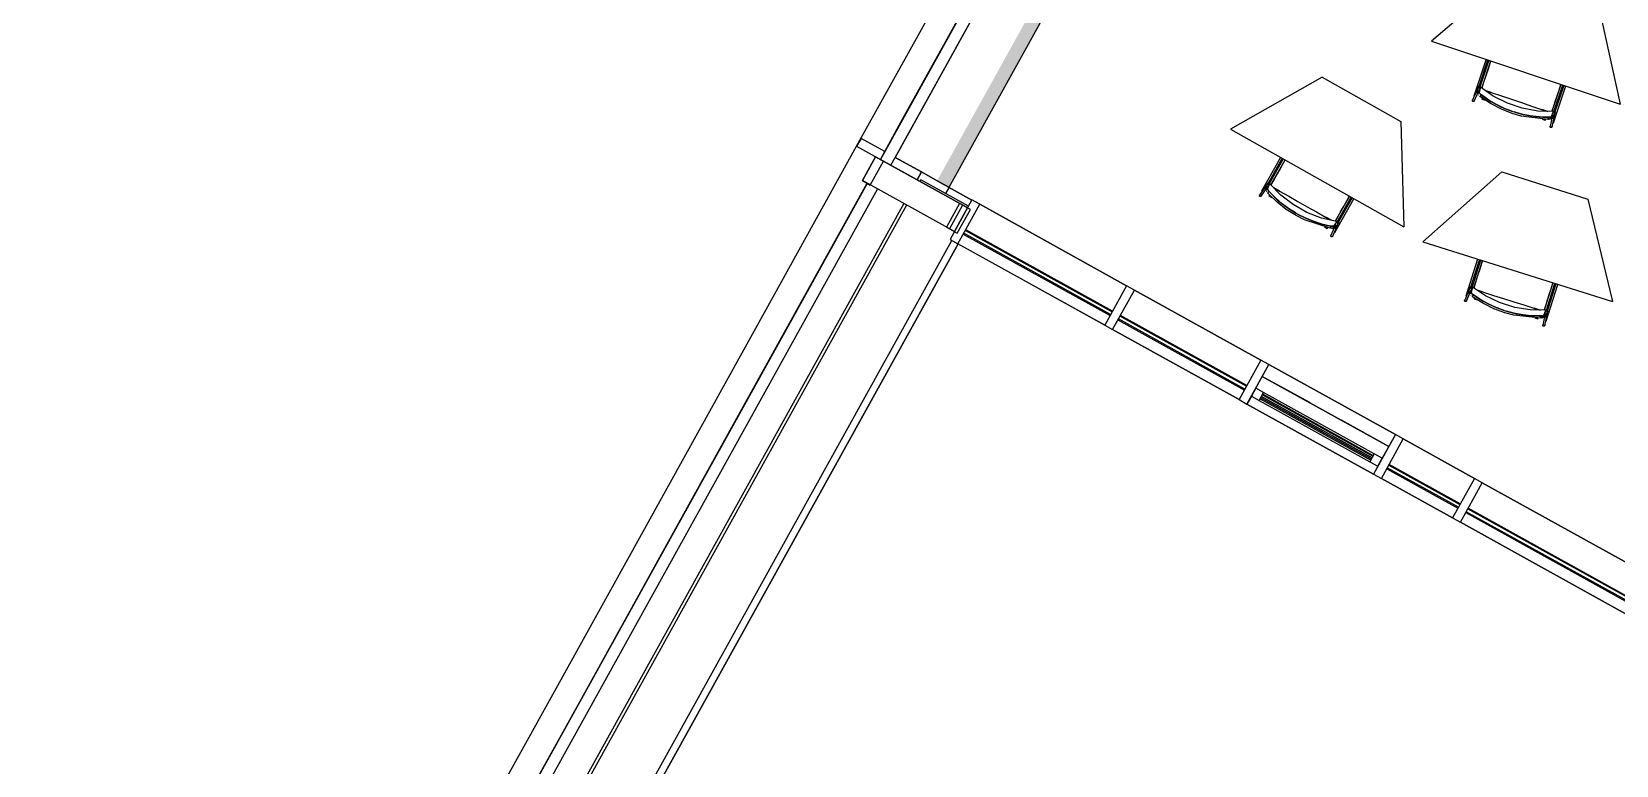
# Model space of a CAD drawing. Header units: metres. Extents: x 2.5 to 42.6, y 0.9 to 31.9.
# Drawn here: x 17.444 to 20.895, y 14.218 to 15.816 of the extents above; entities that cross this region are included whole.
import ezdxf

# ---------------------------------------------------------------- set-up
doc = ezdxf.new("R2010")
doc.units = ezdxf.units.M
for name, color, linetype in [('ARREDI', 9, 'Continuous'), ('PARETI_STRUTTURE', 7, 'Continuous'), ('PILASTRI_SETTI', 8, 'Continuous'), ('PORTE_SCALE', 2, 'Continuous')]:
    doc.layers.add(name, color=color, linetype=linetype)

msp = doc.modelspace()

# ---------------------------------------------------------------- linework, layer by layer
at = {"layer": 'ARREDI'}
for points in [[(21.0039, 18.6262), (19.2925, 15.5377)], [(20.6673, 15.9449), (20.4929, 15.7956), (20.9036, 15.6583)], [(20.8541, 15.8824), (20.9036, 15.6583)], [(20.6219, 15.7525), (20.6206, 15.7487), (20.6158, 15.7342), (20.6109, 15.7197), (20.6061, 15.7052), (20.602, 15.6931)], [(20.2545, 15.7171), (20.055, 15.6035), (20.4324, 15.3911)], [(20.2545, 15.7171), (20.426, 15.6206)], [(20.5846, 15.676), (20.5846, 15.676), (20.5847, 15.676), (20.5849, 15.6759), (20.5854, 15.6757)], [(20.5854, 15.6757), (20.5861, 15.6755)], [(20.5928, 15.681), (20.5921, 15.6813), (20.5916, 15.6819), (20.5914, 15.6826), (20.5914, 15.6827), (20.5914, 15.6833), (20.5914, 15.6835), (20.5917, 15.684), (20.5921, 15.6846), (20.5928, 15.6849)], [(20.5928, 15.6849), (20.5935, 15.6851), (20.5943, 15.6849), (20.5949, 15.6845), (20.5954, 15.684), (20.5957, 15.6833), (20.5957, 15.6833), (20.5957, 15.6826), (20.5956, 15.6824), (20.5954, 15.6819), (20.5949, 15.6813)], [(20.5939, 15.6806), (20.5953, 15.6864), (20.5956, 15.6878)], [(20.5957, 15.6928), (20.5951, 15.6932), (20.5946, 15.6937), (20.5944, 15.6945), (20.5944, 15.6952), (20.5945, 15.6957), (20.5946, 15.6959), (20.5951, 15.6965), (20.5958, 15.6968)], [(20.5951, 15.6785), (20.5961, 15.6776)], [(20.5961, 15.6776), (20.5952, 15.6785)], [(20.5958, 15.6968), (20.5965, 15.6969), (20.5972, 15.6968), (20.5979, 15.6964), (20.5984, 15.6958), (20.5986, 15.6951)], [(20.7465, 15.6297), (20.749, 15.6298), (20.7512, 15.6301), (20.7529, 15.6305), (20.7536, 15.631), (20.756, 15.6364), (20.7583, 15.6419), (20.7241, 15.6432), (20.6904, 15.6493), (20.6579, 15.6602), (20.6272, 15.6756), (20.5991, 15.6951), (20.5977, 15.6894), (20.5963, 15.6836)], [(20.5963, 15.6836), (20.5966, 15.6828), (20.5977, 15.6814), (20.5993, 15.6798), (20.6012, 15.6783)], [(20.6012, 15.6783), (20.5992, 15.6799), (20.5976, 15.6815), (20.5966, 15.6828), (20.5963, 15.6836)], [(20.5972, 15.6928), (20.5991, 15.6951)], [(20.5991, 15.6951), (20.5972, 15.6928)], [(20.5983, 15.6749), (20.5982, 15.6747), (20.5982, 15.6747), (20.5982, 15.6747), (20.5984, 15.6749), (20.5987, 15.6753), (20.5991, 15.6759), (20.5995, 15.6764), (20.6, 15.677)], [(20.6, 15.677), (20.6004, 15.6775), (20.6007, 15.6779), (20.6008, 15.6781)], [(20.6514, 15.6491), (20.634, 15.6574), (20.6172, 15.6672), (20.6012, 15.6783)], [(20.6013, 15.6782), (20.6173, 15.6671), (20.6341, 15.6574), (20.6514, 15.6491)], [(20.6029, 15.6715), (20.6027, 15.6708), (20.6025, 15.6702), (20.6023, 15.6697), (20.6023, 15.6694)], [(20.6226, 15.6836), (20.6093, 15.688)], [(20.6093, 15.688), (20.6229, 15.6835), (20.6448, 15.6762), (20.6666, 15.6688), (20.6886, 15.6615), (20.7105, 15.6542), (20.7323, 15.6469), (20.7459, 15.6424)], [(20.7548, 15.642), (20.7581, 15.6519), (20.7622, 15.6642), (20.7663, 15.6764), (20.7704, 15.6887), (20.7745, 15.7009)], [(20.5844, 15.664), (20.5837, 15.6639), (20.583, 15.664), (20.5823, 15.6644), (20.5818, 15.665), (20.5816, 15.6657), (20.5816, 15.6664), (20.5817, 15.6669), (20.5817, 15.6669), (20.5819, 15.6671), (20.5823, 15.6677), (20.583, 15.668)], [(20.5859, 15.6664), (20.5858, 15.6656), (20.5857, 15.6651), (20.5856, 15.6649), (20.5851, 15.6643), (20.5844, 15.664)], [(20.652, 15.6489), (20.6673, 15.6431)], [(20.6673, 15.6431), (20.652, 15.6489)], [(20.6726, 15.6413), (20.6886, 15.6367), (20.7077, 15.6328), (20.727, 15.6304), (20.7464, 15.6297)], [(20.7465, 15.6297), (20.7271, 15.6304), (20.7077, 15.6328), (20.6886, 15.6367), (20.6726, 15.6413)], [(20.7459, 15.6424), (20.7327, 15.6468)], [(20.7578, 15.6364), (20.7574, 15.6356)], [(20.7583, 15.641), (20.7587, 15.6416), (20.7593, 15.642), (20.7601, 15.6422), (20.7608, 15.6421), (20.7615, 15.6418), (20.762, 15.6412)], [(20.7583, 15.6419), (20.7584, 15.6396)], [(20.762, 15.6412), (20.7623, 15.6405), (20.7624, 15.6398), (20.7623, 15.6396), (20.7623, 15.6395), (20.7622, 15.6391), (20.7617, 15.6385), (20.7611, 15.6381), (20.7604, 15.6379)], [(20.426, 15.6206), (20.4324, 15.3911)], [(20.7404, 15.6232), (20.7403, 15.6232)], [(20.7404, 15.6233), (20.7404, 15.6235), (20.7406, 15.624), (20.7408, 15.6246), (20.741, 15.6253)], [(20.7536, 15.631), (20.7529, 15.6305), (20.7513, 15.6301), (20.7491, 15.6298), (20.7465, 15.6297)], [(20.7467, 15.6293), (20.7467, 15.629), (20.7467, 15.6286), (20.7467, 15.6279)], [(20.7468, 15.6272), (20.7468, 15.6265), (20.7468, 15.6258)], [(20.7479, 15.6259), (20.7468, 15.6258)], [(20.7468, 15.6258), (20.7478, 15.6258)], [(20.7468, 15.625), (20.7468, 15.625), (20.7468, 15.625)], [(20.7503, 15.6261), (20.7491, 15.6259)], [(20.7493, 15.6259), (20.7505, 15.6261)], [(20.7513, 15.6082), (20.751, 15.6089), (20.751, 15.6096), (20.751, 15.6098), (20.751, 15.6099), (20.7512, 15.6103), (20.7516, 15.6109), (20.7522, 15.6113)], [(20.7549, 15.6105), (20.7552, 15.6099), (20.7553, 15.6091), (20.7552, 15.6089), (20.7552, 15.6089), (20.755, 15.6084), (20.7546, 15.6078), (20.754, 15.6074), (20.7533, 15.6072), (20.7525, 15.6073), (20.7518, 15.6076), (20.7513, 15.6082)], [(20.7531, 15.6267), (20.7514, 15.6262)], [(20.7515, 15.6262), (20.7531, 15.6267)], [(20.7537, 15.6276), (20.7534, 15.6283), (20.7533, 15.6291), (20.7535, 15.6296), (20.7535, 15.6298), (20.7539, 15.6303), (20.754, 15.6303), (20.7546, 15.6308), (20.7553, 15.6309), (20.756, 15.6308), (20.7567, 15.6305), (20.7572, 15.6299)], [(20.7572, 15.6299), (20.7575, 15.6293), (20.7576, 15.6285), (20.7575, 15.6279), (20.7574, 15.6278), (20.757, 15.6273), (20.757, 15.6272), (20.7563, 15.6268), (20.7556, 15.6267), (20.7549, 15.6268), (20.7542, 15.6271)], [(20.7568, 15.6341), (20.7561, 15.6326), (20.7544, 15.6286)], [(20.7569, 15.6184), (20.7576, 15.6181)], [(20.7576, 15.6181), (20.7581, 15.618), (20.7583, 15.6179)], [(20.7584, 15.6179), (20.7584, 15.6179)], [(20.1735, 15.5368), (20.1716, 15.5333), (20.1641, 15.52), (20.1566, 15.5066), (20.1491, 15.4933), (20.1428, 15.4822)], [(20.6455, 15.5105), (20.4737, 15.3582), (20.8869, 15.2282)], [(20.6455, 15.5105), (20.8333, 15.4514)], [(19.0727, 15.1418), (19.2633, 15.4859)], [(19.2637, 15.4857), (19.073, 15.1417), (19.0727, 15.1418)], [(20.1225, 15.4687), (20.1225, 15.4687), (20.1225, 15.4687), (20.1228, 15.4685), (20.1232, 15.4683)], [(20.1232, 15.4683), (20.1238, 15.4679)], [(20.1314, 15.472), (20.1309, 15.4725), (20.1305, 15.4732), (20.1304, 15.4739), (20.1304, 15.474), (20.1305, 15.4746), (20.1306, 15.4747), (20.1309, 15.4752), (20.1315, 15.4757), (20.1322, 15.4759)], [(20.1322, 15.4759), (20.133, 15.4759), (20.1337, 15.4756), (20.1342, 15.4751), (20.1346, 15.4745), (20.1347, 15.4738), (20.1346, 15.4731), (20.1345, 15.4729), (20.1342, 15.4724), (20.1336, 15.472), (20.1329, 15.4717)], [(20.1325, 15.4715), (20.1349, 15.4769), (20.1355, 15.4782)], [(20.1333, 15.4692), (20.134, 15.4681)], [(20.1341, 15.4681), (20.1333, 15.4691)], [(20.2735, 15.3925), (20.2752, 15.3923), (20.2775, 15.3922), (20.2792, 15.3923), (20.28, 15.3926), (20.2833, 15.3975), (20.2866, 15.4024), (20.2533, 15.4101), (20.2213, 15.4225), (20.1914, 15.4394), (20.1643, 15.4602), (20.1404, 15.4847), (20.1379, 15.4793), (20.1354, 15.474)], [(20.1392, 15.4678), (20.1376, 15.4698), (20.1363, 15.4716), (20.1355, 15.4731), (20.1354, 15.474)], [(20.1366, 15.4831), (20.136, 15.4836), (20.1357, 15.4842), (20.1355, 15.485), (20.1357, 15.4857), (20.1359, 15.4861), (20.1361, 15.4863), (20.1367, 15.4868), (20.1374, 15.487)], [(20.1355, 15.474), (20.1356, 15.4731), (20.1363, 15.4716), (20.1376, 15.4697), (20.1392, 15.4678)], [(20.1357, 15.465), (20.1356, 15.4649), (20.1355, 15.4648), (20.1356, 15.4649), (20.1358, 15.465), (20.1362, 15.4654), (20.1367, 15.4658), (20.1372, 15.4663), (20.1378, 15.4668)], [(20.1374, 15.487), (20.1381, 15.487), (20.1388, 15.4867), (20.1394, 15.4862), (20.1397, 15.4856), (20.1399, 15.4848)], [(20.1378, 15.4668), (20.1383, 15.4672), (20.1386, 15.4675), (20.1388, 15.4677)], [(20.138, 15.4828), (20.1404, 15.4847)], [(20.1404, 15.4847), (20.138, 15.4828)], [(20.183, 15.4297), (20.1675, 15.4411), (20.1528, 15.4539), (20.1392, 15.4678)], [(20.1393, 15.4677), (20.1529, 15.4538), (20.1676, 15.4411), (20.1831, 15.4297)], [(20.1612, 15.469), (20.149, 15.4758)], [(20.149, 15.4758), (20.1615, 15.4688), (20.1816, 15.4575), (20.2017, 15.4462), (20.2218, 15.4349), (20.242, 15.4235), (20.262, 15.4122), (20.2745, 15.4052)], [(20.1186, 15.4572), (20.118, 15.4577), (20.1177, 15.4584), (20.1176, 15.4591), (20.1177, 15.4598), (20.118, 15.4603), (20.1181, 15.4605), (20.1187, 15.4609), (20.1194, 15.4612)], [(20.1201, 15.4569), (20.1193, 15.4569), (20.1187, 15.4572)], [(20.1219, 15.459), (20.1217, 15.4582), (20.1215, 15.4578), (20.1215, 15.4578), (20.1213, 15.4576), (20.1208, 15.4572), (20.1201, 15.4569)], [(20.1396, 15.4608), (20.1393, 15.4601), (20.139, 15.4596), (20.1387, 15.4592), (20.1386, 15.4589)], [(20.1975, 15.4208), (20.1835, 15.4294)], [(20.1836, 15.4293), (20.1974, 15.4208)], [(20.2832, 15.4032), (20.2883, 15.4123), (20.2946, 15.4236), (20.301, 15.4348), (20.3073, 15.4461), (20.3136, 15.4574)], [(20.8333, 15.4515), (20.8869, 15.2282)], [(20.2023, 15.418), (20.2172, 15.4105), (20.2352, 15.403), (20.2537, 15.3971), (20.2726, 15.3927)], [(20.2727, 15.3925), (20.2728, 15.3926), (20.2538, 15.3971), (20.2352, 15.403), (20.2172, 15.4104), (20.2023, 15.418)], [(20.2745, 15.4052), (20.2624, 15.4121)], [(20.2837, 15.3951), (20.2827, 15.3937), (20.2803, 15.3901)], [(20.2866, 15.4024), (20.2863, 15.4001)], [(20.2864, 15.4015), (20.287, 15.402), (20.2877, 15.4023), (20.2884, 15.4024), (20.2891, 15.4021), (20.2897, 15.4017), (20.2902, 15.4011)], [(20.2902, 15.4011), (20.2903, 15.4003), (20.2902, 15.3996), (20.2901, 15.3994), (20.2901, 15.3994), (20.2899, 15.3989), (20.2893, 15.3984), (20.2887, 15.3981), (20.2879, 15.3981)], [(17.5228, 11.8883), (19.4478, 15.3613), (19.4615, 15.3537), (17.5366, 11.8807), (19.4615, 15.3537)], [(17.5228, 11.8883), (19.4478, 15.3613)], [(19.4478, 15.3613), (19.4615, 15.3537)], [(20.2655, 15.3875), (20.2656, 15.3877), (20.2659, 15.3882), (20.2662, 15.3887), (20.2665, 15.3894)], [(20.2722, 15.3883), (20.2721, 15.388), (20.2721, 15.388), (20.2721, 15.388)], [(20.2725, 15.3902), (20.2724, 15.3895), (20.2723, 15.3888)], [(20.2733, 15.3886), (20.2723, 15.3888)], [(20.2723, 15.3888), (20.2733, 15.3886)], [(20.2729, 15.3922), (20.2728, 15.392), (20.2728, 15.3915), (20.2726, 15.3909)], [(20.2728, 15.3926), (20.2727, 15.3925)], [(20.28, 15.3926), (20.2792, 15.3923), (20.2776, 15.3921), (20.2753, 15.3923), (20.2728, 15.3926)], [(20.2734, 15.3706), (20.2732, 15.3714), (20.2733, 15.3721), (20.2734, 15.3723), (20.2734, 15.3723), (20.2737, 15.3728), (20.2742, 15.3733)], [(20.2774, 15.3723), (20.2775, 15.3716), (20.2775, 15.3708), (20.2774, 15.3706), (20.2774, 15.3706), (20.2771, 15.3702), (20.2766, 15.3696), (20.2759, 15.3694), (20.2751, 15.3693), (20.2744, 15.3695), (20.2738, 15.37), (20.2734, 15.3706)], [(20.2758, 15.3884), (20.2746, 15.3885)], [(20.2747, 15.3884), (20.276, 15.3884)], [(20.2786, 15.3885), (20.2769, 15.3883)], [(20.277, 15.3883), (20.2786, 15.3885)], [(20.2794, 15.3893), (20.2792, 15.39), (20.2793, 15.3908), (20.2796, 15.3913), (20.2797, 15.3914), (20.2802, 15.3919), (20.2802, 15.3919), (20.2809, 15.3922), (20.2816, 15.3922), (20.2823, 15.392), (20.2829, 15.3915), (20.2833, 15.3909)], [(20.2833, 15.3909), (20.2835, 15.3902), (20.2834, 15.3894), (20.2832, 15.3889), (20.2831, 15.3888), (20.2826, 15.3883), (20.2825, 15.3883), (20.2819, 15.388), (20.2811, 15.388), (20.2804, 15.3882), (20.2798, 15.3887)], [(20.2809, 15.3796), (20.2814, 15.3792)], [(20.2814, 15.3792), (20.2819, 15.379), (20.2821, 15.3788)], [(20.2822, 15.3788), (20.2822, 15.3788)], [(20.6035, 15.3174), (20.6023, 15.3135), (20.5977, 15.299), (20.5931, 15.2844), (20.5886, 15.2698), (20.5847, 15.2576)], [(20.5784, 15.2572), (20.5778, 15.2576), (20.5773, 15.2582), (20.577, 15.2589), (20.577, 15.2596), (20.5771, 15.2601), (20.5773, 15.2603), (20.5777, 15.2609), (20.5784, 15.2612)], [(20.5784, 15.2612), (20.5791, 15.2614), (20.5798, 15.2612), (20.5805, 15.2609), (20.581, 15.2603), (20.5813, 15.2596)], [(20.7303, 15.1968), (20.7328, 15.197), (20.735, 15.1973), (20.7367, 15.1978), (20.7374, 15.1983), (20.7396, 15.2038), (20.7419, 15.2092), (20.7076, 15.2099), (20.6738, 15.2155), (20.6411, 15.2258), (20.6102, 15.2406), (20.5818, 15.2596), (20.5805, 15.2538), (20.5792, 15.248)], [(20.5799, 15.2572), (20.5818, 15.2596)], [(20.5818, 15.2596), (20.5799, 15.2572)], [(20.7383, 15.2093), (20.7415, 15.2192), (20.7453, 15.2316), (20.7492, 15.2439), (20.7531, 15.2562), (20.757, 15.2686)], [(20.5676, 15.2282), (20.5669, 15.2281), (20.5662, 15.2282), (20.5655, 15.2286), (20.565, 15.2292), (20.5648, 15.2298), (20.5648, 15.2306), (20.5649, 15.2311), (20.565, 15.2313), (20.5655, 15.2319), (20.5661, 15.2322)], [(20.5676, 15.2402), (20.5676, 15.2402), (20.5677, 15.2402), (20.5679, 15.2401), (20.5684, 15.24)], [(20.5688, 15.2313), (20.569, 15.2306), (20.569, 15.2299), (20.5689, 15.2294), (20.5689, 15.2294), (20.5688, 15.2292), (20.5683, 15.2286), (20.5677, 15.2282)], [(20.5684, 15.24), (20.5691, 15.2398)], [(20.5757, 15.2453), (20.575, 15.2457), (20.5745, 15.2463), (20.5743, 15.2469), (20.5743, 15.247), (20.5743, 15.2477), (20.5743, 15.2478), (20.5745, 15.2484), (20.575, 15.2489), (20.5756, 15.2493)], [(20.5756, 15.2493), (20.5764, 15.2494), (20.5771, 15.2493), (20.5778, 15.249), (20.5782, 15.2484), (20.5785, 15.2477), (20.5785, 15.2477), (20.5785, 15.247), (20.5785, 15.2468), (20.5783, 15.2463), (20.5778, 15.2457)], [(20.5768, 15.245), (20.5781, 15.2508), (20.5784, 15.2522)], [(20.579, 15.242), (20.5781, 15.2429)], [(20.5781, 15.2429), (20.579, 15.242)], [(20.5792, 15.2481), (20.5795, 15.2472), (20.5806, 15.2459), (20.5822, 15.2443), (20.5841, 15.2428)], [(20.5841, 15.2428), (20.5821, 15.2444), (20.5805, 15.2459), (20.5795, 15.2473), (20.5792, 15.2481)], [(20.5813, 15.2394), (20.5812, 15.2392), (20.5812, 15.2391), (20.5812, 15.2392), (20.5814, 15.2394), (20.5817, 15.2398), (20.5821, 15.2404), (20.5825, 15.241), (20.5829, 15.2415)], [(20.583, 15.2415), (20.5833, 15.2421), (20.5836, 15.2424), (20.5837, 15.2426)], [(20.6349, 15.2146), (20.6174, 15.2225), (20.6003, 15.232), (20.5841, 15.2428)], [(20.5842, 15.2427), (20.6004, 15.2319), (20.6174, 15.2225), (20.6349, 15.2146)], [(20.586, 15.236), (20.5858, 15.2353), (20.5856, 15.2347), (20.5854, 15.2342), (20.5854, 15.234)], [(20.6054, 15.2485), (20.5921, 15.2527)], [(20.5921, 15.2527), (20.6058, 15.2484), (20.6277, 15.2415), (20.6497, 15.2345), (20.6718, 15.2276), (20.6938, 15.2207), (20.7158, 15.2138), (20.7294, 15.2095)], [(20.6508, 15.2088), (20.6354, 15.2143)], [(20.6355, 15.2143), (20.6508, 15.2088)], [(20.6562, 15.2071), (20.6723, 15.2028), (20.6914, 15.1992), (20.7107, 15.1972), (20.7302, 15.1968)], [(20.7303, 15.1968), (20.7108, 15.1972), (20.6915, 15.1992), (20.6723, 15.2028), (20.6562, 15.2071)], [(20.7294, 15.2095), (20.7161, 15.2137)], [(20.7243, 15.1903), (20.7244, 15.1905), (20.7245, 15.191), (20.7247, 15.1916), (20.7249, 15.1923)], [(20.7243, 15.1903), (20.7243, 15.1903)], [(20.7374, 15.1983), (20.7367, 15.1978), (20.7351, 15.1973), (20.7329, 15.197), (20.7303, 15.1968)], [(20.7305, 15.1964), (20.7305, 15.1962), (20.7305, 15.1957), (20.7306, 15.1951)], [(20.7306, 15.1944), (20.7306, 15.1936), (20.7306, 15.1929)], [(20.7317, 15.193), (20.7306, 15.193)], [(20.7306, 15.1929), (20.7317, 15.193)], [(20.7307, 15.1924), (20.7307, 15.1922), (20.7307, 15.1921), (20.7307, 15.1921)], [(20.7341, 15.1933), (20.733, 15.1931)], [(20.7331, 15.1931), (20.7344, 15.1933)], [(20.7369, 15.1939), (20.7353, 15.1934)], [(20.7353, 15.1935), (20.7369, 15.1939)], [(20.7375, 15.1949), (20.7372, 15.1956), (20.7371, 15.1963), (20.7373, 15.1969), (20.7373, 15.197), (20.7377, 15.1976), (20.7378, 15.1976), (20.7383, 15.198), (20.7391, 15.1982), (20.7398, 15.1981), (20.7405, 15.1978), (20.741, 15.1973)], [(20.741, 15.1973), (20.7413, 15.1966), (20.7414, 15.1959), (20.7413, 15.1953), (20.7412, 15.1951), (20.7408, 15.1946), (20.7408, 15.1945), (20.7402, 15.1941), (20.7395, 15.194), (20.7387, 15.194), (20.738, 15.1944)], [(20.7405, 15.2014), (20.7399, 15.1999), (20.7382, 15.1959)], [(20.7415, 15.2038), (20.7411, 15.2029)], [(20.7419, 15.2083), (20.7423, 15.209), (20.7429, 15.2094), (20.7436, 15.2096), (20.7444, 15.2095), (20.7451, 15.2092), (20.7456, 15.2086)], [(20.7419, 15.2092), (20.742, 15.207)], [(20.7456, 15.2086), (20.7459, 15.208), (20.746, 15.2072), (20.746, 15.207), (20.7458, 15.2065), (20.7454, 15.2059), (20.7447, 15.2055), (20.744, 15.2053)], [(20.7355, 15.1754), (20.7352, 15.1761), (20.7351, 15.1768), (20.7351, 15.1771), (20.7353, 15.1775), (20.7357, 15.1782), (20.7363, 15.1786)], [(20.739, 15.1778), (20.7394, 15.1772), (20.7394, 15.1764), (20.7394, 15.1762), (20.7392, 15.1757), (20.7388, 15.1751), (20.7382, 15.1747), (20.7374, 15.1745), (20.7367, 15.1746), (20.736, 15.1749), (20.7355, 15.1754)], [(20.7409, 15.1857), (20.7416, 15.1855)], [(20.7416, 15.1855), (20.7421, 15.1853), (20.7423, 15.1852)], [(20.7424, 15.1852), (20.7424, 15.1852)], [(18.8531, 14.7458), (19.0727, 15.1418)], [(19.0727, 15.1418), (19.073, 15.1416), (18.8535, 14.7456), (18.8532, 14.7458)], [(18.6336, 14.3498), (18.8532, 14.7458)], [(18.8531, 14.7458), (18.8535, 14.7456), (18.634, 14.3496), (18.6336, 14.3498)], [(18.4141, 13.9537), (18.6336, 14.3498)], [(18.6336, 14.3498), (18.634, 14.3496), (18.4145, 13.9536), (18.4141, 13.9537)]]:
    msp.add_lwpolyline(points, dxfattribs=at)
for points in [[(19.5573, 16.0162), (19.2922, 15.5379), (19.2925, 15.5377), (19.5576, 16.016)], [(19.2816, 15.5433), (19.4797, 15.4335), (19.4799, 15.4339), (19.2818, 15.5436)], [(19.4797, 15.4335), (19.4821, 15.4322), (19.4823, 15.4325), (19.4799, 15.4338)]]:
    msp.add_lwpolyline(points, close=True, dxfattribs=at)
at = {"layer": 'PARETI_STRUTTURE'}
for points in [[(19.3814, 15.5105), (19.3242, 15.5421), (27.06, 29.4989)], [(19.2861, 15.6488), (19.5056, 16.0448)], [(19.6324, 15.9633), (19.5752, 15.995), (19.3242, 15.5422), (19.3814, 15.5105)], [(19.3378, 15.6202), (19.5525, 16.0076)], [(19.4159, 15.4914), (19.3814, 15.5105), (19.4159, 15.4914), (19.4916, 15.4494), (19.4159, 15.4914), (19.4417, 15.4771), (19.6927, 15.9299), (19.6669, 15.9442)], [(20.6114, 15.756), (20.5846, 15.676)], [(20.5956, 15.6952), (20.6155, 15.7546)], [(20.6178, 15.7538), (20.5975, 15.6932)], [(20.6021, 15.6931), (20.6219, 15.7525)], [(20.5945, 15.6957), (20.5817, 15.6669)], [(20.5857, 15.6651), (20.5985, 15.6939)], [(20.5914, 15.6835), (20.5944, 15.6948)], [(20.5946, 15.6922), (20.5955, 15.695)], [(20.595, 15.6856), (20.5947, 15.6846)], [(20.5986, 15.6937), (20.5986, 15.6936), (20.5985, 15.6935), (20.5985, 15.6934), (20.5985, 15.6932), (20.5984, 15.6931), (20.5984, 15.693), (20.5984, 15.6928), (20.5983, 15.6927), (20.5983, 15.6926), (20.5983, 15.6925), (20.5982, 15.6923), (20.5982, 15.6922), (20.5982, 15.6921), (20.5981, 15.692), (20.5981, 15.6918), (20.5981, 15.6917), (20.598, 15.6916), (20.598, 15.6915), (20.598, 15.6913), (20.5979, 15.6912), (20.5979, 15.6911), (20.5979, 15.6909), (20.5978, 15.6908), (20.5978, 15.6907), (20.5978, 15.6906), (20.5977, 15.6904), (20.5977, 15.6903), (20.5977, 15.6902), (20.5976, 15.6901), (20.5976, 15.6899), (20.5976, 15.6898), (20.5975, 15.6897), (20.5975, 15.6896), (20.5975, 15.6894), (20.5974, 15.6893), (20.5974, 15.6892), (20.5974, 15.689), (20.5973, 15.6889), (20.5973, 15.6888), (20.5973, 15.6887), (20.5972, 15.6885), (20.5972, 15.6884), (20.5972, 15.6883), (20.5971, 15.6882), (20.5971, 15.688), (20.5971, 15.6879), (20.597, 15.6878), (20.597, 15.6877), (20.597, 15.6875), (20.5969, 15.6874), (20.5969, 15.6873), (20.5969, 15.6871), (20.5968, 15.687), (20.5968, 15.6869), (20.5968, 15.6868), (20.5967, 15.6866), (20.5967, 15.6865), (20.5967, 15.6864), (20.5966, 15.6862), (20.5966, 15.6861), (20.5966, 15.686), (20.5965, 15.6859), (20.5965, 15.6857), (20.5965, 15.6856), (20.5964, 15.6855), (20.5964, 15.6854), (20.5964, 15.6852), (20.5963, 15.6851), (20.5963, 15.685), (20.5963, 15.6849), (20.5962, 15.6847), (20.5962, 15.6846), (20.5962, 15.6845), (20.5961, 15.6843), (20.5961, 15.6842), (20.5961, 15.6841), (20.596, 15.684), (20.596, 15.6838), (20.596, 15.6837), (20.5959, 15.6836), (20.5959, 15.6835), (20.5959, 15.6833), (20.5958, 15.6832), (20.5958, 15.6831), (20.5958, 15.683), (20.5957, 15.6828), (20.5957, 15.6827), (20.5957, 15.6826), (20.5956, 15.6824), (20.5956, 15.6824)], [(20.6685, 15.6381), (20.645, 15.6473), (20.6225, 15.6588), (20.6012, 15.6724), (20.5982, 15.6747)], [(20.6008, 15.6781), (20.6217, 15.6642), (20.6439, 15.6525), (20.6672, 15.6431), (20.6699, 15.6422)], [(20.7746, 15.7014), (20.7547, 15.642)], [(20.7584, 15.6179), (20.7851, 15.6979)], [(20.7586, 15.6399), (20.7787, 15.7)], [(20.781, 15.6992), (20.7602, 15.6368)], [(19.2405, 15.5665), (19.2861, 15.6488)], [(20.6022, 15.6694), (20.6095, 15.667)], [(20.7468, 15.625), (20.688, 15.6324), (20.6685, 15.6381)], [(20.6699, 15.6422), (20.6941, 15.6354), (20.7188, 15.6311), (20.7437, 15.6293), (20.7467, 15.6293)], [(20.7535, 15.6296), (20.7579, 15.6405)], [(20.7552, 15.6089), (20.7623, 15.6395)], [(20.7581, 15.6405), (20.7579, 15.6394)], [(19.3017, 15.5551), (19.3378, 15.6202)], [(20.7336, 15.6255), (20.7404, 15.6232)], [(20.7551, 15.6276), (20.751, 15.6099)], [(20.7564, 15.6333), (20.7553, 15.6286)], [(20.7555, 15.6308), (20.7559, 15.6318)], [(19.2501, 15.5837), (19.2405, 15.5665)], [(19.021, 15.1705), (19.2405, 15.5665)], [(19.253, 15.4916), (19.2816, 15.5432)], [(19.4649, 15.4417), (19.2989, 15.5337)], [(19.3149, 15.5253), (19.3242, 15.5421), (19.3814, 15.5105)], [(20.1639, 15.5422), (20.1225, 15.4687)], [(20.1369, 15.4855), (20.1676, 15.5401)], [(20.1698, 15.5389), (20.1384, 15.4831)], [(20.1429, 15.4822), (20.1736, 15.5367)], [(19.4159, 15.4914), (19.3814, 15.5105), (19.3721, 15.4936)], [(19.3721, 15.4936), (19.3814, 15.5105)], [(18.2961, 13.6872), (19.2861, 15.4733)], [(19.2633, 15.4859), (19.0727, 15.1418)], [(19.4534, 15.3805), (19.253, 15.4916)], [(19.38, 15.4935), (19.3782, 15.4902)], [(19.4841, 15.4358), (19.38, 15.4935)], [(19.4916, 15.4494), (19.4158, 15.4914)], [(19.4417, 15.4771), (19.4342, 15.4635)], [(20.1359, 15.4861), (20.118, 15.4603)], [(20.1215, 15.4578), (20.1395, 15.4837)], [(20.1306, 15.4747), (20.1357, 15.4853)], [(20.1345, 15.4762), (20.134, 15.4752)], [(20.1396, 15.4835), (20.1395, 15.4833), (20.1395, 15.4832), (20.1394, 15.4831), (20.1394, 15.483), (20.1393, 15.4829), (20.1392, 15.4828), (20.1392, 15.4826), (20.1391, 15.4825), (20.1391, 15.4824), (20.139, 15.4823), (20.139, 15.4822), (20.1389, 15.482), (20.1389, 15.4819), (20.1388, 15.4818), (20.1387, 15.4817), (20.1387, 15.4816), (20.1386, 15.4815), (20.1386, 15.4813), (20.1385, 15.4812), (20.1384, 15.4811), (20.1384, 15.481), (20.1383, 15.4809), (20.1383, 15.4807), (20.1382, 15.4806), (20.1382, 15.4805), (20.1381, 15.4804), (20.1381, 15.4803), (20.138, 15.4802), (20.1379, 15.48), (20.1379, 15.4799), (20.1378, 15.4798), (20.1378, 15.4797), (20.1377, 15.4796), (20.1377, 15.4795), (20.1376, 15.4793), (20.1375, 15.4792), (20.1375, 15.4791), (20.1374, 15.479), (20.1374, 15.4789), (20.1373, 15.4787), (20.1373, 15.4786), (20.1372, 15.4785), (20.1371, 15.4784), (20.1371, 15.4783), (20.137, 15.4781), (20.137, 15.478), (20.1369, 15.4779), (20.1369, 15.4778), (20.1368, 15.4777), (20.1367, 15.4775), (20.1367, 15.4774), (20.1366, 15.4773), (20.1366, 15.4772), (20.1365, 15.4771), (20.1365, 15.477), (20.1364, 15.4768), (20.1364, 15.4767), (20.1363, 15.4766), (20.1362, 15.4765), (20.1362, 15.4764), (20.1361, 15.4763), (20.1361, 15.4761), (20.136, 15.476), (20.1359, 15.4759), (20.1359, 15.4758), (20.1358, 15.4757), (20.1358, 15.4755), (20.1357, 15.4754), (20.1357, 15.4753), (20.1356, 15.4752), (20.1356, 15.4751), (20.1355, 15.475), (20.1354, 15.4748), (20.1354, 15.4747), (20.1353, 15.4746), (20.1353, 15.4745), (20.1352, 15.4744), (20.1352, 15.4742), (20.1351, 15.4741), (20.135, 15.474), (20.135, 15.4739), (20.1349, 15.4738), (20.1349, 15.4736), (20.1348, 15.4735), (20.1348, 15.4734), (20.1347, 15.4733), (20.1346, 15.4732), (20.1346, 15.4731), (20.1345, 15.4729), (20.1345, 15.4729)], [(20.1354, 15.4827), (20.1368, 15.4853)], [(20.1978, 15.4156), (20.1764, 15.4291), (20.1564, 15.4446), (20.1381, 15.4621), (20.1356, 15.4648)], [(20.1388, 15.4677), (20.1567, 15.4501), (20.1763, 15.4344), (20.1974, 15.4208), (20.1999, 15.4194)], [(19.3493, 15.4382), (17.4435, 11.9998)], [(19.3432, 15.4416), (18.3565, 13.6613), (18.3215, 13.5983)], [(19.3432, 15.4416), (18.3565, 13.6613)], [(19.5089, 15.44), (19.8285, 15.2628)], [(20.1386, 15.4589), (20.1452, 15.4551)], [(20.2822, 15.3788), (20.3236, 15.4523)], [(20.3139, 15.4578), (20.2831, 15.4032)], [(20.2866, 15.4005), (20.3176, 15.4557)], [(20.3198, 15.4545), (20.2875, 15.3971)], [(20.2721, 15.388), (20.2158, 15.4064), (20.1978, 15.4156)], [(20.1999, 15.4194), (20.2223, 15.4082), (20.2458, 15.3993), (20.27, 15.3929), (20.2729, 15.3922)], [(20.2774, 15.3706), (20.2901, 15.3994)], [(20.2796, 15.3913), (20.286, 15.4011)], [(20.2862, 15.4011), (20.2858, 15.4001)], [(20.2593, 15.391), (20.2655, 15.3875)], [(20.2808, 15.389), (20.2734, 15.3723)], [(20.2832, 15.3943), (20.2812, 15.3898)], [(20.2821, 15.3925), (20.2828, 15.3937)], [(19.6164, 15.2679), (19.7808, 15.1767), (19.4612, 15.3539)], [(20.5929, 15.3207), (20.5676, 15.2402)], [(20.5783, 15.2596), (20.597, 15.3194)], [(20.5994, 15.3186), (20.5802, 15.2576)], [(20.5847, 15.2576), (20.6035, 15.3173)], [(19.6164, 15.2679), (19.7808, 15.1767)], [(20.5771, 15.2601), (20.5649, 15.2311)], [(20.5689, 15.2294), (20.5811, 15.2584)], [(20.5743, 15.2478), (20.5771, 15.2592)], [(20.5773, 15.2566), (20.578, 15.2588)], [(20.5813, 15.2582), (20.5813, 15.2581), (20.5812, 15.258), (20.5812, 15.2578), (20.5812, 15.2577), (20.5811, 15.2576), (20.5811, 15.2574), (20.5811, 15.2573), (20.581, 15.2572), (20.581, 15.2571), (20.581, 15.2569), (20.5809, 15.2568), (20.5809, 15.2567), (20.5809, 15.2566), (20.5808, 15.2564), (20.5808, 15.2563), (20.5808, 15.2562), (20.5808, 15.256), (20.5807, 15.2559), (20.5807, 15.2558), (20.5807, 15.2557), (20.5806, 15.2555), (20.5806, 15.2554), (20.5806, 15.2553), (20.5805, 15.2552), (20.5805, 15.255), (20.5805, 15.2549), (20.5804, 15.2548), (20.5804, 15.2546), (20.5804, 15.2545), (20.5803, 15.2544), (20.5803, 15.2543), (20.5803, 15.2541), (20.5803, 15.254), (20.5802, 15.2539), (20.5802, 15.2538), (20.5802, 15.2536), (20.5801, 15.2535), (20.5801, 15.2534), (20.5801, 15.2532), (20.58, 15.2531), (20.58, 15.253), (20.58, 15.2529), (20.5799, 15.2527), (20.5799, 15.2526), (20.5799, 15.2525), (20.5798, 15.2524), (20.5798, 15.2522), (20.5798, 15.2521), (20.5798, 15.252), (20.5797, 15.2518), (20.5797, 15.2517), (20.5797, 15.2516), (20.5796, 15.2515), (20.5796, 15.2513), (20.5796, 15.2512), (20.5795, 15.2511), (20.5795, 15.2509), (20.5795, 15.2508), (20.5794, 15.2507), (20.5794, 15.2506), (20.5794, 15.2504), (20.5793, 15.2503), (20.5793, 15.2502), (20.5793, 15.2501), (20.5793, 15.2499), (20.5792, 15.2498), (20.5792, 15.2497), (20.5792, 15.2495), (20.5791, 15.2494), (20.5791, 15.2493), (20.5791, 15.2492), (20.579, 15.249), (20.579, 15.2489), (20.579, 15.2488), (20.5789, 15.2487), (20.5789, 15.2485), (20.5789, 15.2484), (20.5788, 15.2483), (20.5788, 15.2481), (20.5788, 15.248), (20.5788, 15.2479), (20.5787, 15.2478), (20.5787, 15.2476), (20.5787, 15.2475), (20.5786, 15.2474), (20.5786, 15.2473), (20.5786, 15.2471), (20.5785, 15.247), (20.5785, 15.2469), (20.5785, 15.2468)], [(20.7571, 15.269), (20.7383, 15.2093)], [(20.7422, 15.2073), (20.7612, 15.2677)], [(20.7424, 15.1852), (20.7677, 15.2657)], [(20.7636, 15.267), (20.7438, 15.2042)], [(20.578, 15.2506), (20.5775, 15.249)], [(20.6522, 15.2038), (20.6285, 15.2126), (20.6058, 15.2237), (20.5843, 15.237), (20.5812, 15.2391)], [(20.5838, 15.2426), (20.6049, 15.2291), (20.6273, 15.2178), (20.6507, 15.2088), (20.6535, 15.2079)], [(20.5853, 15.234), (20.5926, 15.2317)], [(20.7307, 15.1921), (20.6717, 15.1985), (20.6522, 15.2038)], [(20.6535, 15.2079), (20.6778, 15.2016), (20.7025, 15.1978), (20.7276, 15.1964), (20.7305, 15.1964)], [(20.7175, 15.1924), (20.7243, 15.1903)], [(20.7389, 15.1949), (20.7351, 15.1771)], [(20.7373, 15.1969), (20.7415, 15.2078)], [(20.7402, 15.2006), (20.7391, 15.1958)], [(20.7394, 15.1762), (20.746, 15.207)], [(20.7394, 15.1985), (20.7399, 15.1999)], [(20.7417, 15.2079), (20.7415, 15.2068)], [(18.8015, 14.7744), (19.021, 15.1705)], [(19.798, 15.1672), (20.0735, 15.0145)], [(20.0735, 15.0145), (19.798, 15.1672)], [(19.0727, 15.1418), (18.8531, 14.7458)], [(20.1098, 15.0394), (20.1384, 15.091)], [(20.1384, 15.091), (20.4139, 14.9384)], [(20.1003, 15.0222), (20.0907, 15.005), (20.3662, 14.8523)], [(20.2084, 14.9735), (20.1223, 15.0212), (20.2556, 14.9473)], [(20.3633, 14.8876), (20.1223, 15.0212)], [(20.3681, 14.8962), (20.127, 15.0298)], [(20.1175, 15.0126), (20.3586, 14.879)], [(20.2772, 14.9353), (20.3633, 14.8876)], [(20.4139, 14.9383), (20.3853, 14.8867)], [(20.3758, 14.8695), (20.3662, 14.8522)], [(20.3834, 14.8427), (20.5384, 14.7568)], [(20.5384, 14.7568), (20.3834, 14.8427)], [(18.582, 14.3784), (18.8015, 14.7744)], [(18.8063, 14.783), (18.7967, 14.7658)], [(18.8531, 14.7458), (18.6336, 14.3498)], [(20.5556, 14.7473), (20.9689, 14.5182)], [(20.9689, 14.5182), (20.5556, 14.7473)], [(18.3625, 13.9824), (18.582, 14.3784)], [(18.6336, 14.3498), (18.4141, 13.9537)]]:
    msp.add_lwpolyline(points, dxfattribs=at)
for points in [[(19.2501, 15.5837), (19.2405, 15.5665), (19.2922, 15.5379), (19.3017, 15.5551)], [(19.253, 15.4916), (19.2702, 15.4821), (19.2989, 15.5337), (19.2816, 15.5432)], [(19.4362, 15.3901), (19.4534, 15.3805), (19.4821, 15.4322), (19.4648, 15.4417)], [(19.4424, 15.3866), (19.4596, 15.3771), (19.4883, 15.4287), (19.471, 15.4383)], [(19.5089, 15.44), (19.4917, 15.4495), (19.444, 15.3634), (19.4612, 15.3539)], [(19.8285, 15.2628), (19.5089, 15.44)], [(19.474, 15.377), (19.4728, 15.3749), (19.7924, 15.1977), (19.7936, 15.1998)], [(19.4782, 15.3845), (19.4774, 15.3832), (19.797, 15.206), (19.7978, 15.2074)], [(19.8457, 15.2533), (19.8285, 15.2628), (19.7808, 15.1767), (19.798, 15.1672)], [(20.1212, 15.1006), (19.8457, 15.2533)], [(19.8108, 15.1903), (19.8097, 15.1882), (20.0852, 15.0355), (20.0863, 15.0376)], [(19.815, 15.1978), (19.8142, 15.1965), (20.0897, 15.0438), (20.0905, 15.0452)], [(20.1384, 15.091), (20.1212, 15.1006), (20.0735, 15.0145), (20.0907, 15.005)], [(20.4139, 14.9384), (20.1384, 15.091)], [(20.2274, 15.008), (20.1241, 15.0652)], [(20.3996, 14.9125), (20.1241, 15.0652)], [(20.1098, 15.0394), (20.1003, 15.0222), (20.1175, 15.0126), (20.127, 15.0298)], [(20.1207, 15.0185), (20.1196, 15.0164), (20.3606, 14.8828), (20.3618, 14.8849)], [(20.1249, 15.0261), (20.1242, 15.0247), (20.3652, 14.8911), (20.366, 14.8924)], [(20.0907, 15.0049), (20.3662, 14.8523)], [(20.2619, 14.9889), (20.3996, 14.9125)], [(20.3996, 14.9125), (20.2963, 14.9698)], [(20.4312, 14.9288), (20.4139, 14.9383), (20.3662, 14.8522), (20.3834, 14.8427)], [(20.5861, 14.8429), (20.4312, 14.9288)], [(20.3758, 14.8695), (20.3853, 14.8867), (20.3681, 14.8962), (20.3585, 14.879)], [(20.3962, 14.8658), (20.3951, 14.8637), (20.5501, 14.7778), (20.5512, 14.7799)], [(20.4004, 14.8734), (20.3997, 14.872), (20.5546, 14.7861), (20.5554, 14.7875)], [(20.6033, 14.8334), (20.5861, 14.8429), (20.5384, 14.7568), (20.5556, 14.7473)], [(21.0166, 14.6043), (20.6033, 14.8334)], [(20.5726, 14.7779), (20.5719, 14.7765), (20.9851, 14.5475), (20.9859, 14.5489)], [(20.5684, 14.7703), (20.5673, 14.7683), (20.9805, 14.5392), (20.9817, 14.5413)]]:
    msp.add_lwpolyline(points, close=True, dxfattribs=at)
at = {"layer": 'PILASTRI_SETTI'}
msp.add_solid([(19.4417, 15.4771), (19.6927, 15.9299), (19.4158, 15.4914), (19.6669, 15.9442)], dxfattribs=at)
at = {"layer": 'PORTE_SCALE'}
for centre, radius, start, end in [((12.0483, 19.1891), 9.4091, 337.76071, 337.83233), ((22.5304, 13.9336), 2.6773, 146.8219, 147.0737), ((16.4273, 16.8726), 4.6286, 338.7537, 338.8994)]:
    msp.add_arc(centre, radius, start, end, dxfattribs=at)

doc.saveas('drawing.dxf')
